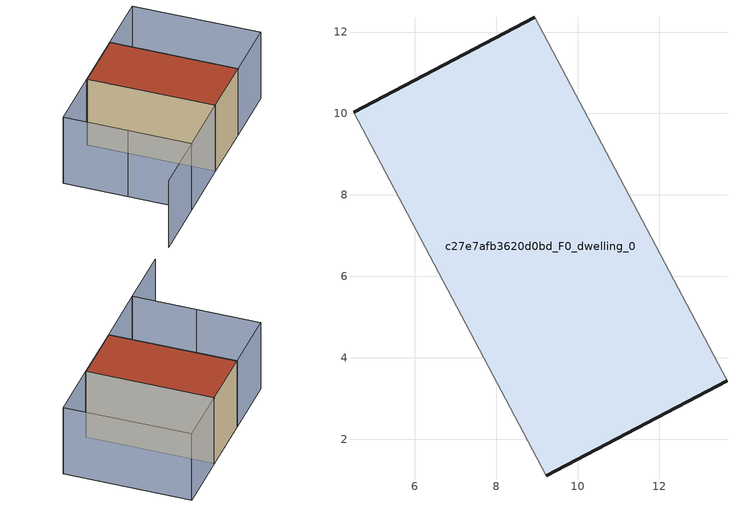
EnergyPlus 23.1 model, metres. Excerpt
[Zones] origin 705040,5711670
c27e7afb3620d0bd_F0_dwelling_0
 floor ground (EU_floor_Construction): 13.66,3.44 8.94,12.37 4.49,10.03 9.22,1.1 z0
 wall outside (EU_wall_Construction): 4.49,10.03 8.94,12.37 / 13.66,3.44 9.22,1.1 z0:6
 wall adiabatic (EU_wall_Construction): 8.94,12.37 13.66,3.44 / 9.22,1.1 4.49,10.03 z0:6
 roof outside (EU_roof_Construction): 8.94,12.37 13.66,3.44 9.22,1.1 4.49,10.03 z6
shading: -0.1,7.61 4.62,-1.33 / 4.62,-1.33 0.12,-3.71 / 4.63,-1.33 -0.1,7.6 / -0.1,7.6 4.49,10.03 / 4.49,10.03 9.22,1.1 / 9.22,1.1 4.63,-1.33 / 13.67,3.43 8.94,12.37 / 8.94,12.37 13.29,14.67 / 13.29,14.67 18.02,5.73 / 18.02,5.73 13.67,3.43 z0:6
[Building]
EU S2 Campaign: North Axis=0; Terrain=City; Solar Distribution=FullExterior
[Site:Location]
London: Latitude=51.5; Longitude=-0.5; Time Zone=0; Elevation=25
[SizingPeriod:WeatherFileDays]
AnnualSizingPeriod: Begin Month=1; Begin Day of Month=1; End Month=12; End Day of Month=31; Day of Week for Start Day=Monday; Use Weather File Daylight Saving Period=No; Use Weather File Rain and Snow Indicators=No
[MATERIAL]
EU_InternalMass_Material: Roughness=MediumRough; Thickness=0.1; Conductivity=1; Density=1800; Specific Heat=900; Thermal Absorptance=0.9; Solar Absorptance=0.7; Visible Absorptance=0.7
[MATERIAL:NOMASS] Roughness=MediumRough; Thermal Absorptance=0.9; Solar Absorptance=0.7; Visible Absorptance=0.7
Name | Thermal Resistance
EU_wall_NoMass | 0.71061
EU_roof_NoMass | 2.41608
EU_floor_NoMass | 1.75078
[CONSTRUCTION]
EU_wall_Construction: EU_wall_NoMass
EU_roof_Construction: EU_roof_NoMass
EU_floor_Construction: EU_floor_NoMass
EU_InternalMass_Construction: EU_InternalMass_Material
[ZONE]
c27e7afb3620d0bd_F0_dwelling_0: Type=1; Multiplier=1; Ceiling Height=autocalculate; Volume=304.564; Floor Area=autocalculate; Part of Total Floor Area=Yes
[INTERNALMASS]
c27e7afb3620d0bd_F0_dwelling_0_EU_InternalMass: Construction=EU_InternalMass_Construction; Zone or ZoneList=c27e7afb3620d0bd_F0_dwelling_0; Surface Area=50.7607
[OTHEREQUIPMENT]
EU_Step8_InternalGain_c27e7afb3620d0bd_F0_dwelling_0_f000: Fuel Type=Electricity; Zone or ZoneList or Space or SpaceList=c27e7afb3620d0bd_F0_dwelling_0; Schedule=EU_Step8_GainSchedule_c27e7afb3620d0bd_F0_dwelling_0_f000; Design Level Calculation Method=Watts/Area; Power per Zone Floor Area=1; Fraction Latent=0; Fraction Radiant=0; Fraction Lost=0; Carbon Dioxide Generation Rate=0; EndUse Subcategory=EU_Step8_InternalGains
[ZONEVENTILATION:DESIGNFLOWRATE]
EU_ConstantAir_c27e7afb3620d0bd_F0_dwelling_0: Zone or ZoneList or Space or SpaceList=c27e7afb3620d0bd_F0_dwelling_0; Schedule=EU_AlwaysOn; Design Flow Rate Calculation Method=AirChanges/Hour; Air Changes per Hour=0.496673; Ventilation Type=Natural; Fan Pressure Rise=0; Fan Total Efficiency=1; Constant Term Coefficient=1; Temperature Term Coefficient=0; Velocity Term Coefficient=0; Velocity Squared Term Coefficient=0; Minimum Indoor Temperature=-100; Maximum Indoor Temperature=100; Delta Temperature=-100; Minimum Outdoor Temperature=-100; Maximum Outdoor Temperature=100; Maximum Wind Speed=40
[HVACTEMPLATE:THERMOSTAT]
EU_HeatOnly_c27e7afb3620d0bd_F0_dwelling_0: Constant Heating Setpoint=20; Constant Cooling Setpoint=50
[HVACTEMPLATE:ZONE:IDEALLOADSAIRSYSTEM]
c27e7afb3620d0bd_F0_dwelling_0: Template Thermostat=EU_HeatOnly_c27e7afb3620d0bd_F0_dwelling_0; System Availability Schedule=EU_AlwaysOn; Maximum Heating Supply Air Temperature=50; Minimum Cooling Supply Air Temperature=13; Maximum Heating Supply Air Humidity Ratio=0.0156; Minimum Cooling Supply Air Humidity Ratio=0.0077; Heating Limit=NoLimit; Cooling Limit=NoLimit; Heating Availability Schedule=EU_AlwaysOn; Cooling Availability Schedule=EU_CoolingOff; Dehumidification Control Type=ConstantSensibleHeatRatio; Cooling Sensible Heat Ratio=0.7; Dehumidification Setpoint=60; Humidification Control Type=None; Humidification Setpoint=30; Outdoor Air Method=None; Outdoor Air Flow Rate per Person=0.00944; Outdoor Air Flow Rate per Zone Floor Area=0; Outdoor Air Flow Rate per Zone=0; Demand Controlled Ventilation Type=None; Outdoor Air Economizer Type=NoEconomizer; Heat Recovery Type=None; Sensible Heat Recovery Effectiveness=0.7; Latent Heat Recovery Effectiveness=0.65
[SIZING:ZONE]
c27e7afb3620d0bd_F0_dwelling_0: Zone Cooling Design Supply Air Temperature Input Method=SupplyAirTemperature; Zone Cooling Design Supply Air Temperature=13; Zone Heating Design Supply Air Temperature Input Method=SupplyAirTemperature; Zone Heating Design Supply Air Temperature=50; Zone Cooling Design Supply Air Humidity Ratio=0.008; Zone Heating Design Supply Air Humidity Ratio=0.008; Cooling Design Air Flow Method=DesignDay; Cooling Design Air Flow Rate=0; Cooling Minimum Air Flow per Zone Floor Area=0.000762; Cooling Minimum Air Flow=0; Cooling Minimum Air Flow Fraction=0.2; Heating Design Air Flow Method=DesignDay; Heating Design Air Flow Rate=0; Heating Maximum Air Flow per Zone Floor Area=0.002032; Heating Maximum Air Flow=0.141576; Heating Maximum Air Flow Fraction=0.3; Account for Dedicated Outdoor Air System=No; Dedicated Outdoor Air System Control Strategy=NeutralSupplyAir; Dedicated Outdoor Air Low Setpoint Temperature for Design=autosize; Dedicated Outdoor Air High Setpoint Temperature for Design=autosize; Zone Load Sizing Method=Sensible Load Only No Latent Load; Zone Latent Cooling Design Supply Air Humidity Ratio Input Method=HumidityRatioDifference; Zone Cooling Design Supply Air Humidity Ratio Difference=0.005; Zone Latent Heating Design Supply Air Humidity Ratio Input Method=HumidityRatioDifference; Zone Humidification Design Supply Air Humidity Ratio Difference=0.005
[SCHEDULE:CONSTANT]
Name | Hourly Value
EU_AlwaysOn | 1
EU_CoolingOff | 0
[SCHEDULE:FILE]
EU_Step8_GainSchedule_c27e7afb3620d0bd_F0_dwelling_0_f000: File=../../schedules/c27e7afb3620d0bd/c27e7afb3620d0bd_F0_dwelling_0_f000_gain.csv; Column Number=1; Rows to Skip at Top=0; Number of Hours of Data=8760; Column Separator=Comma; Interpolate to Timestep=No; Minutes per Item=60; Adjust Schedule for Daylight Savings=Yes
